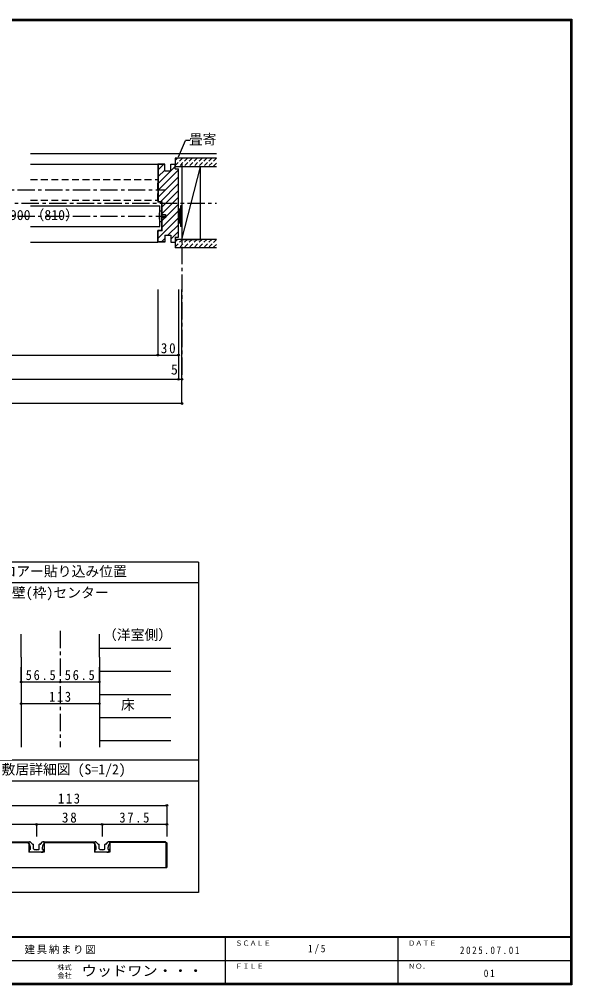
# Model space of a CAD drawing. Units: millimetres at full size, sheet at 1:5, with parts at other scales. Extents: x -973 to 977, y -701 to 696.
# Drawn here: x 177 to 977, y -701 to 696 of the extents above; entities that cross this region are included whole.
import ezdxf
from ezdxf.enums import TextEntityAlignment as Align

# ---------------------------------------------------------------- set-up
doc = ezdxf.new("R2010")
doc.units = ezdxf.units.MM
doc.header["$LTSCALE"] = 5
doc.header["$PDMODE"] = 32
doc.header["$PDSIZE"] = 2.5
for name, pattern in [('CHAIN1', [8, 5, -1, 1, -1]), ('DASHED1', [1.8, 1.2, -0.6]), ('DASHED2', [3, 2, -1])]:
    doc.linetypes.add(name, pattern=pattern)
for name, color, linetype in [('0-1_通り芯', 4, 'CHAIN1'), ('0-2_柱', 7, 'Continuous'), ('0-3_仕上げ', 2, 'Continuous'), ('0-4_枠', 3, 'Continuous'), ('0-6_扉', 6, 'Continuous'), ('0-7_金物', 7, 'Continuous'), ('0-A_文字', 7, 'Continuous'), ('0-B_寸法', 7, 'Continuous'), ('0-C_ハッチ', 4, 'Continuous'), ('1-4_枠', 3, 'Continuous'), ('1-7_金物', 7, 'Continuous'), ('1-B_寸法', 7, 'Continuous'), ('F-0_補助線', 7, 'Continuous'), ('F-1_枠', 6, 'Continuous'), ('F-A_文字', 7, 'Continuous')]:
    doc.layers.add(name, color=color, linetype=linetype)
doc.styles.add('ＭＳ ゴシック', font='')
doc.styles.get('ＭＳ ゴシック').set_extended_font_data('MS Gothic')

msp = doc.modelspace()

# ---------------------------------------------------------------- linework, layer by layer
at = {"layer": '0-1_通り芯'}
for p, q in [((412.672, 486.5), (412.672, 175)), ((-385.366, 449), (388.672, 449)), ((-459.366, 430), (462.672, 430)), ((-385.366, 411), (388.672, 411)), ((236.653, -188.897), (236.653, -357.383))]:
    msp.add_line(p, q, dxfattribs=at)
at = {"layer": '0-2_柱'}
for p, q in [((412.672, 482.5), (412.672, 377.5)), ((439.672, 482.5), (412.672, 482.5)), ((412.672, 377.5), (439.672, 482.5)), ((439.672, 377.5), (439.672, 482.5)), ((412.672, 377.5), (439.672, 377.5))]:
    msp.add_line(p, q, dxfattribs=at)
at = {"layer": '0-3_仕上げ'}
for p, q in [((193.667, 501.5), (462.672, 501.5)), ((462.672, 495), (402.672, 495)), ((402.672, 495), (402.672, 482.5)), ((462.672, 482.5), (402.672, 482.5)), ((462.672, 377.5), (402.672, 377.5)), ((402.672, 377.5), (402.672, 365)), ((462.672, 365), (402.672, 365))]:
    msp.add_line(p, q, dxfattribs=at)
at = {"layer": '0-3_仕上げ', "color": 4}
for p, q in [((293.153, -214.178), (396.653, -214.178)), ((293.153, -247.479), (396.653, -247.479)), ((293.153, -280.781), (396.653, -280.781)), ((293.153, -314.082), (396.653, -314.082)), ((293.153, -347.383), (396.653, -347.383))]:
    msp.add_line(p, q, dxfattribs=at)
at = {"layer": '0-4_枠', "color": 4}
for p, q in [((193.667, 486.5), (377.672, 486.5)), ((193.667, 373.5), (377.672, 373.5))]:
    msp.add_line(p, q, dxfattribs=at)
at = {"layer": '0-4_枠'}
for p, q in [((387.672, 486.5), (377.672, 486.5)), ((377.672, 486.5), (377.672, 431.5)), ((387.672, 486), (378.172, 486)), ((378.172, 486), (378.172, 432)), ((387.672, 476.5), (387.672, 486.5)), ((387.672, 476.5), (396.672, 476.5)), ((396.672, 476.5), (396.672, 486.5)), ((396.672, 486.5), (402.672, 486.5)), ((402.672, 479.5), (402.672, 486.5)), ((402.672, 479.5), (407.672, 479.5)), ((407.672, 380.5), (407.672, 479.5)), ((383.672, 431.5), (377.672, 431.5)), ((384.172, 432), (378.172, 432)), ((383.672, 390.5), (383.672, 431.5)), ((384.172, 390), (384.172, 432)), ((377.672, 373.5), (377.672, 390.5)), ((383.672, 390.5), (377.672, 390.5)), ((378.172, 374), (378.172, 390)), ((384.172, 390), (378.172, 390)), ((387.672, 383.5), (387.672, 373.5)), ((387.672, 383.5), (396.672, 383.5)), ((396.672, 383.5), (396.672, 373.5)), ((402.672, 380.5), (407.672, 380.5)), ((402.672, 380.5), (402.672, 373.5)), ((387.672, 373.5), (377.672, 373.5)), ((387.672, 374), (378.172, 374)), ((396.672, 373.5), (402.672, 373.5)), ((180.153, -227.056), (180.153, -193.782)), ((293.153, -227.056), (293.153, -193.782)), ((180.153, -227.056), (180.153, -357.383)), ((293.153, -227.056), (293.153, -357.383))]:
    msp.add_line(p, q, dxfattribs=at)
at = {"layer": '0-6_扉', "color": 2, "linetype": 'DASHED2'}
for p, q in [((193.667, 464), (377.672, 464)), ((377.672, 434), (377.672, 464)), ((193.667, 434), (377.672, 434))]:
    msp.add_line(p, q, dxfattribs=at)
at = {"layer": '0-6_扉'}
for p, q in [((193.658, 426), (380.672, 426)), ((380.672, 396), (380.672, 426)), ((193.658, 396), (380.672, 396))]:
    msp.add_line(p, q, dxfattribs=at)
at = {"layer": '0-7_金物'}
for p, q in [((408.672, 419.932), (407.665, 419.932)), ((410.672, 420.932), (408.672, 420.932)), ((408.672, 420.932), (408.672, 400.932)), ((410.672, 425.932), (410.672, 395.932)), ((412.672, 425.932), (410.672, 425.932)), ((412.672, 425.932), (412.672, 395.932)), ((383.672, 418.5), (380.672, 418.5)), ((383.672, 403.5), (383.672, 418.5)), ((383.672, 413.5), (388.672, 413.5)), ((388.672, 408.5), (383.672, 408.5)), ((388.672, 413.5), (388.672, 408.5)), ((380.672, 403.5), (383.672, 403.5)), ((408.672, 401.932), (407.665, 401.932)), ((410.672, 400.932), (408.672, 400.932)), ((412.672, 395.932), (410.672, 395.932))]:
    msp.add_line(p, q, dxfattribs=at)
msp.add_arc((408.297, 411), 28.625, 164.81071, 195.18929, dxfattribs=at)
at = {"layer": '0-A_文字'}
for p in [(407.709, 496.76), (424.266, 520.482)]:
    msp.add_line(p, (417.672, 520.482), dxfattribs=at)
at = {"layer": '0-A_文字', "color": 3}
for p, q in [((436.653, -89.5), (36.653, -89.5)), ((436.653, -119.5), (36.653, -119.5)), ((436.653, -376.026), (36.653, -376.026)), ((36.653, -406.026), (436.653, -406.026))]:
    msp.add_line(p, q, dxfattribs=at)
msp.add_lwpolyline([(436.653, -89.5), (436.653, -567.5), (36.653, -567.5)], dxfattribs=at)
at = {"layer": '0-B_寸法', "color": 4}
for p, q in [((377.672, 305), (377.672, 210)), ((407.672, 305), (407.672, 175)), ((412.672, 140), (412.672, 305)), ((-404.366, 210), (407.672, 210)), ((-409.366, 175), (412.672, 175)), ((412.672, 140), (-409.366, 140)), ((180.153, -262.834), (180.153, -241.315)), ((293.153, -262.834), (293.153, -241.315)), ((180.153, -262.834), (236.653, -262.834)), ((236.653, -262.834), (293.153, -262.834)), ((180.153, -294.219), (293.153, -294.219))]:
    msp.add_line(p, q, dxfattribs=at)
at = {"layer": '0-B_寸法'}
for p in [(377.672, 210), (407.672, 210), (407.672, 175), (412.672, 175), (412.672, 140), (180.153, -262.834), (236.653, -262.834), (293.153, -262.834), (180.153, -294.219), (293.153, -294.219)]:
    msp.add_point(p, dxfattribs=at)
at = {"layer": '0-C_ハッチ', "linetype": 'DASHED1'}
for p, q in [((406.322, 495), (402.672, 491.351)), ((413.393, 495), (402.672, 484.279)), ((420.464, 495), (407.964, 482.5)), ((427.535, 495), (415.035, 482.5)), ((434.606, 495), (422.106, 482.5)), ((441.677, 495), (429.177, 482.5)), ((448.748, 495), (436.248, 482.5)), ((455.819, 495), (443.319, 482.5)), ((462.672, 494.782), (450.39, 482.5)), ((462.672, 487.711), (457.461, 482.5)), ((406.322, 377.5), (402.672, 373.851)), ((413.393, 377.5), (402.672, 366.779)), ((420.464, 377.5), (407.964, 365)), ((427.535, 377.5), (415.035, 365)), ((434.606, 377.5), (422.106, 365)), ((441.677, 377.5), (429.177, 365)), ((448.748, 377.5), (436.248, 365)), ((455.819, 377.5), (443.319, 365)), ((462.672, 377.282), (450.39, 365)), ((462.672, 370.211), (457.461, 365))]:
    msp.add_line(p, q, dxfattribs=at)
at = {"layer": '0-C_ハッチ'}
for p, q in [((386.063, 486), (378.172, 478.109)), ((407.672, 477.911), (378.172, 448.411)), ((387.672, 477.71), (378.172, 468.21)), ((396.362, 476.5), (378.172, 458.31)), ((402.672, 482.81), (396.672, 476.81)), ((407.672, 468.011), (378.172, 438.511)), ((407.672, 458.112), (381.56, 432)), ((407.672, 448.212), (384.172, 424.712)), ((407.672, 438.313), (384.172, 414.813)), ((407.672, 428.413), (384.172, 404.913)), ((407.672, 408.614), (378.172, 379.114)), ((407.672, 418.514), (384.172, 395.014)), ((407.672, 398.715), (392.457, 383.5)), ((379.158, 390), (378.172, 389.014)), ((387.672, 378.715), (382.957, 374)), ((407.672, 388.816), (396.672, 377.816)), ((402.672, 373.916), (402.256, 373.5))]:
    msp.add_line(p, q, dxfattribs=at)
at = {"layer": '1-4_枠'}
for p, q in [((109.581, -495.203), (191.081, -495.203)), ((110.099, -493.953), (191.081, -493.953)), ((191.081, -493.953), (191.081, -508.953)), ((213.081, -493.953), (286.081, -493.953)), ((213.081, -493.953), (213.081, -508.953)), ((213.081, -495.203), (286.081, -495.203)), ((286.081, -493.953), (286.081, -508.953)), ((308.081, -493.953), (308.081, -508.953)), ((389.064, -493.953), (308.081, -493.953)), ((389.581, -495.203), (308.081, -495.203)), ((389.064, -493.953), (390.831, -495.721)), ((389.581, -531.454), (389.581, -495.203)), ((390.831, -495.721), (390.831, -531.453)), ((213.081, -508.953), (191.081, -508.953)), ((308.081, -508.953), (286.081, -508.953)), ((108.331, -531.453), (390.831, -531.453))]:
    msp.add_line(p, q, dxfattribs=at)
at = {"layer": '1-7_金物'}
for p, q in [((196.237, -497.484), (193.073, -494.32)), ((193.331, -505.203), (193.331, -502.044)), ((196.767, -497.704), (197.581, -497.704)), ((198.081, -504.453), (198.081, -498.204)), ((206.081, -504.453), (206.081, -498.204)), ((207.396, -497.704), (206.581, -497.704)), ((207.926, -497.484), (211.09, -494.32)), ((210.831, -505.203), (210.831, -502.044)), ((213.331, -493.954), (211.974, -493.954)), ((213.331, -496.454), (213.331, -493.954)), ((291.237, -497.484), (288.073, -494.32)), ((288.331, -505.203), (288.331, -502.044)), ((291.767, -497.704), (292.581, -497.704)), ((293.081, -504.453), (293.081, -498.204)), ((301.081, -504.453), (301.081, -498.204)), ((302.396, -497.704), (301.581, -497.704)), ((302.926, -497.484), (306.09, -494.32)), ((305.831, -505.203), (305.831, -502.044)), ((308.331, -493.954), (306.974, -493.954)), ((308.331, -496.454), (308.331, -493.954)), ((193.331, -505.203), (191.831, -505.203)), ((207.831, -508.953), (196.331, -508.953)), ((198.831, -505.203), (201.331, -505.203)), ((201.331, -505.203), (202.081, -505.953)), ((202.081, -505.953), (202.831, -505.203)), ((202.831, -505.203), (205.331, -505.203)), ((208.331, -508.453), (207.831, -508.953)), ((208.831, -508.953), (208.331, -508.453)), ((208.831, -508.953), (211.581, -508.953)), ((210.831, -505.203), (212.331, -505.203)), ((211.581, -508.953), (212.796, -505.888)), ((288.331, -505.203), (286.831, -505.203)), ((302.831, -508.953), (291.331, -508.953)), ((293.831, -505.203), (296.331, -505.203)), ((296.331, -505.203), (297.081, -505.953)), ((297.081, -505.953), (297.831, -505.203)), ((297.831, -505.203), (300.331, -505.203)), ((303.331, -508.453), (302.831, -508.953)), ((303.831, -508.953), (303.331, -508.453)), ((303.831, -508.953), (306.581, -508.953)), ((305.831, -505.203), (307.331, -505.203)), ((306.581, -508.953), (307.796, -505.888))]:
    msp.add_line(p, q, dxfattribs=at)
for points in [[(190.831, -496.454), (190.831, -493.954), (192.189, -493.954)], [(285.831, -496.454), (285.831, -493.954), (287.189, -493.954)], [(195.331, -508.953), (192.581, -508.953), (191.367, -505.888)], [(195.331, -508.953), (195.831, -508.453), (196.331, -508.953)], [(290.331, -508.953), (287.581, -508.953), (286.367, -505.888)], [(290.331, -508.953), (290.831, -508.453), (291.331, -508.953)]]:
    msp.add_lwpolyline(points, dxfattribs=at)
for centre, radius, start, end in [((185.831, -502.044), 7.5, 0, 48.19), ((192.189, -495.204), 1.25, 45, 90), ((196.767, -496.954), 0.75, 225, 270), ((197.581, -498.204), 0.5, 0, 90), ((206.581, -498.204), 0.5, 90, 180), ((207.396, -496.954), 0.75, 270, 315), ((218.331, -502.044), 7.5, 131.81, 180), ((211.974, -495.204), 1.25, 90, 135), ((280.831, -502.044), 7.5, 0, 48.19), ((287.189, -495.204), 1.25, 45, 90), ((291.767, -496.954), 0.75, 225, 270), ((292.581, -498.204), 0.5, 0, 90), ((301.581, -498.204), 0.5, 90, 180), ((302.396, -496.954), 0.75, 270, 315), ((313.331, -502.044), 7.5, 131.81, 180), ((306.974, -495.204), 1.25, 90, 135), ((191.831, -505.703), 0.5, 90, 201.616), ((198.831, -504.453), 0.75, 180, 270), ((205.331, -504.453), 0.75, 270, 0), ((212.331, -505.703), 0.5, 338.384, 90), ((286.831, -505.703), 0.5, 90, 201.616), ((293.831, -504.453), 0.75, 180, 270), ((300.331, -504.453), 0.75, 270, 0), ((307.331, -505.703), 0.5, 338.384, 90)]:
    msp.add_arc(centre, radius, start, end, dxfattribs=at)
at = {"layer": '1-B_寸法', "color": 4}
for p, q in [((108.331, -441.453), (390.831, -441.453)), ((390.831, -441.453), (390.831, -486.453)), ((202.081, -468.953), (108.331, -468.953)), ((297.081, -468.953), (202.081, -468.953)), ((202.081, -468.953), (202.081, -486.453))]:
    msp.add_line(p, q, dxfattribs=at)
msp.add_lwpolyline([(390.831, -468.953), (297.081, -468.953), (297.081, -486.453)], dxfattribs=at)
at = {"layer": '1-B_寸法'}
for p in [(390.831, -441.453), (202.081, -468.953), (297.081, -468.953), (390.831, -468.953)]:
    msp.add_point(p, dxfattribs=at)
at = {"layer": 'F-1_枠'}
for p, q in [((-973.347, 695.833), (976.653, 695.833)), ((-973.347, 695), (976.653, 695)), ((-973.347, 694.167), (976.653, 694.167)), ((974.986, 695.833), (974.986, -700.833)), ((975.82, 695.833), (975.82, -700.833)), ((976.653, 695.833), (976.653, -700.833)), ((976.653, -631.667), (-973.347, -631.667)), ((976.653, -632.5), (-973.347, -632.5)), ((474.986, -632.5), (474.986, -699.167)), ((724.986, -632.5), (724.986, -699.167)), ((1.653, -665.833), (974.986, -665.834)), ((976.653, -699.167), (-973.347, -699.167)), ((976.653, -700), (-973.347, -700)), ((976.653, -700.833), (-973.347, -700.833))]:
    msp.add_line(p, q, dxfattribs=at)

# ---------------------------------------------------------------- texts
at = {"layer": '0-A_文字', "style": 'ＭＳ ゴシック'}
for s, p in [('畳寄', (422.672, 510.482)), ('フロアー貼り込み位置', (132.903, -114.5)), ('壁(枠)センター', (166.653, -145.338)), ('（洋室側）', (298.408, -206.271)), ('床', (324.428, -307.431)), ('敷居詳細図 (S=1/2)', (151.653, -401.016))]:
    msp.add_text(s, height=14.66, dxfattribs=at).set_placement(p, align=Align.BOTTOM_LEFT)
at = {"layer": '0-B_寸法', "style": 'ＭＳ ゴシック'}
for s, p in [('ＤＷ＝900（810）', (103.667, 401)), ('5', (396.769, 177.5))]:
    msp.add_text(s, height=14.66, dxfattribs=at).set_placement(p, align=Align.BOTTOM_LEFT)
at = {"layer": '0-B_寸法', "char_height": 14.66, "attachment_point": 7, "style": 'ＭＳ ゴシック'}
for s, insert in [('\\T1.27;\\W0.95;30', (382.048, 212.5)), ('\\T1.28;\\W0.9;56.5', (186.528, -260.334)), ('\\T1.28;\\W0.9;56.5', (243.028, -260.334)), ('\\T1.27;\\W0.9;113', (220.403, -291.719))]:
    msp.add_mtext(s, dxfattribs=dict(at, insert=insert))
at = {"layer": '1-B_寸法', "char_height": 14.66, "attachment_point": 7, "style": 'ＭＳ ゴシック'}
for s, insert in [('\\T1.27;\\W0.9;113', (233.331, -438.953)), ('\\T1.27;\\W0.95;38', (238.956, -466.453)), ('\\T1.28;\\W0.9;37.5', (322.081, -466.453))]:
    msp.add_mtext(s, dxfattribs=dict(at, insert=insert))
at = {"layer": 'F-0_補助線', "insert": (184.986, -656.667), "char_height": 11, "attachment_point": 7, "style": 'ＭＳ ゴシック'}
msp.add_mtext('\\T1.17;建具納まり図', dxfattribs=at)
at = {"layer": 'F-A_文字', "style": 'ＭＳ ゴシック'}
for s, p in [('ＳＣＡＬＥ', (489.986, -646.667)), ('ＤＡＴＥ', (739.986, -646.667)), ('ＮＯ．', (739.986, -680.001)), ('株式', (232.486, -681.5)), ('会社', (232.486, -693.5)), ('ＦＩＬＥ', (489.986, -680))]:
    msp.add_text(s, height=7.331, dxfattribs=at).set_placement(p, align=Align.BOTTOM_LEFT)
at = {"layer": 'F-A_文字', "style": 'ＭＳ ゴシック', "width": 1.1}
msp.add_text('ウッドワン・・・', height=14.66, dxfattribs=at).set_placement((267.486, -692.5), align=Align.BOTTOM_LEFT)
at = {"layer": 'F-A_文字', "char_height": 11, "attachment_point": 7, "style": 'ＭＳ ゴシック'}
for s, insert in [('\\T1.38;\\W0.9;1/5', (594.986, -656.667)), ('\\T1.39;\\W0.85;2025.07.01', (814.986, -656.667)), ('\\T1.36;\\W0.9;01', (849.361, -690.001))]:
    msp.add_mtext(s, dxfattribs=dict(at, insert=insert))

doc.saveas('drawing.dxf')
